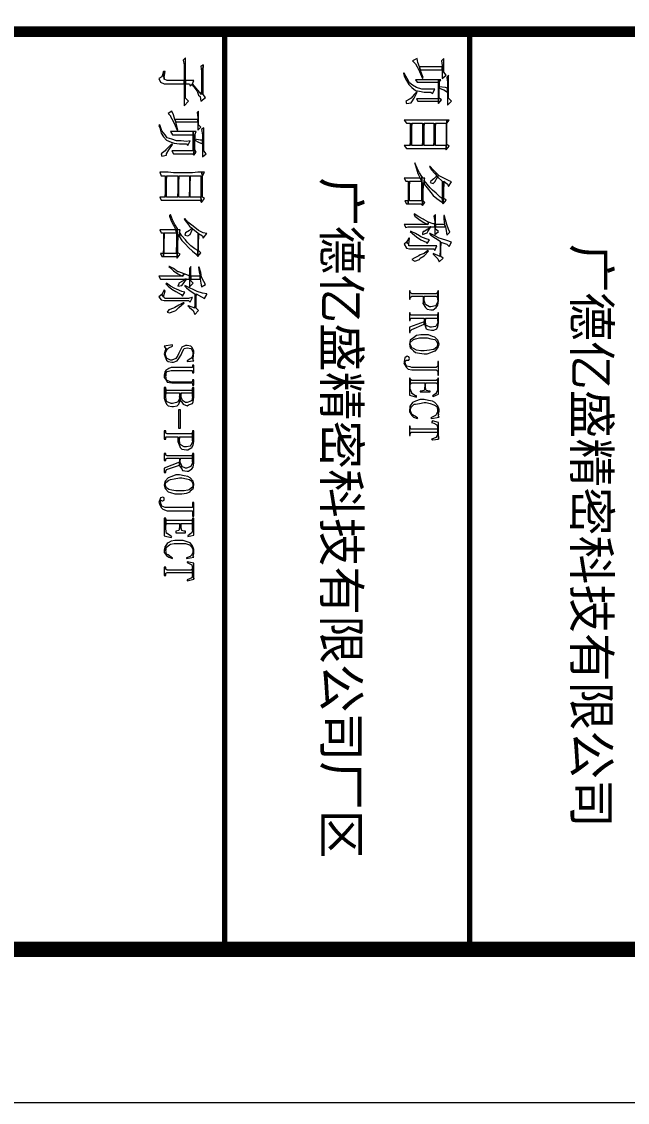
# Model space of a CAD drawing. Header units: millimetres. Extents: x 53009415 to 54059915, y 20499171 to 20796171.
# Drawn here: x 53932282 to 53952066, y 20499171 to 20534499 of the extents above; entities that cross this region are included whole.
import ezdxf
from ezdxf.enums import TextEntityAlignment as Align

# ---------------------------------------------------------------- set-up
doc = ezdxf.new("R2010")
doc.units = ezdxf.units.MM
doc.header["$LTSCALE"] = 1000
doc.layers.add('PUB_TITLE', color=7, linetype='Continuous', lineweight=20)
doc.layers.add('图框', color=144, linetype='Continuous')
doc.styles.add('图框宋体', font='')
doc.styles.get('图框宋体').set_extended_font_data('SimSun')

# ---------------------------------------------------------------- blocks, each defined once
blk = doc.blocks.new('2015AACI_TQ_A2')
at = {"layer": 'PUB_TITLE'}
for points, const_width in [([(-6000, 40000), (-6000, 0)], 70), ([(-6000, 18400), (0, 18400)], 35), ([(-6000, 16800), (0, 16800)], 35)]:
    blk.add_lwpolyline(points, dxfattribs=dict(at, const_width=const_width))
blk.add_lwpolyline([(-6000, 0), (0, 0), (0, 40000), (-6000, 40000)], close=True, dxfattribs=at)
at = {"layer": 'PUB_TITLE', "lineweight": 0}
for points in [[(-5714.4, 18246.1), (-5734.3, 18231.1), (-5823.9, 18231.1), (-5809, 18216.2), (-5779.1, 18221.2), (-5769.2, 18221.2), (-5749.3, 18221.2), (-5694.5, 18221.2)], [(-5545.2, 18280.9), (-5565.1, 18261), (-5714.4, 18261), (-5699.5, 18251), (-5669.6, 18256), (-5629.8, 18256), (-5604.9, 18256), (-5520.4, 18256)], [(-5604.9, 18256), (-5629.8, 18256), (-5634.8, 18241.1), (-5639.8, 18201.3), (-5629.8, 18201.3), (-5619.9, 18231.1)], [(-5420.8, 18266), (-5420.8, 18251), (-5400.9, 18251)], [(-5251.6, 18266), (-5261.6, 18251), (-5400.9, 18251), (-5420.8, 18251), (-5420.8, 18221.2), (-5420.8, 18186.3), (-5420.8, 18151.5), (-5420.8, 18116.7), (-5420.8, 18101.8), (-5420.8, 18061.9), (-5420.8, 18027.1), (-5420.8, 17997.3), (-5420.8, 17972.4), (-5400.9, 17987.3), (-5400.9, 18012.2), (-5256.6, 18012.2), (-5400.9, 18022.1), (-5400.9, 18091.8), (-5256.6, 18091.8), (-5400.9, 18101.8), (-5400.9, 18166.4), (-5256.6, 18166.4), (-5400.9, 18176.4), (-5400.9, 18246.1), (-5256.6, 18246.1), (-5226.8, 18246.1)], [(-5226.8, 18246.1), (-5256.6, 18246.1), (-5256.6, 18176.4), (-5400.9, 18176.4), (-5256.6, 18166.4), (-5256.6, 18101.8), (-5400.9, 18101.8), (-5256.6, 18091.8), (-5256.6, 18022.1), (-5400.9, 18022.1), (-5256.6, 18012.2), (-5256.6, 17972.4), (-5236.7, 17987.3), (-5236.7, 18002.2), (-5236.7, 18042), (-5236.7, 18241.1)], [(-5017.8, 18280.9), (-5027.7, 18261), (-5042.6, 18231.1), (-5057.6, 18201.3), (-5072.5, 18186.3), (-5097.4, 18161.5), (-5117.3, 18141.6), (-5117.3, 18136.6), (-5097.4, 18151.5), (-5072.5, 18171.4), (-5057.6, 18186.3), (-5052.6, 18191.3), (-5047.6, 18191.3), (-5022.7, 18221.2), (-4908.3, 18221.2), (-4873.5, 18226.2), (-5022.7, 18231.1), (-5002.8, 18256), (-4987.9, 18261)], [(-4898.3, 18246.1), (-4908.3, 18231.1), (-5022.7, 18231.1), (-4873.5, 18226.2)], [(-4689.3, 18270.9), (-4709.2, 18261), (-4739.1, 18251), (-4769, 18241.1), (-4798.8, 18236.1), (-4798.8, 18231.1), (-4773.9, 18231.1), (-4739.1, 18236.1), (-4724.2, 18241.1), (-4699.3, 18246.1), (-4669.4, 18251)], [(-4724.2, 18241.1), (-4739.1, 18236.1), (-4739.1, 18176.4), (-4724.2, 18176.4)], [(-4624.6, 18280.9), (-4624.6, 18280.9), (-4634.6, 18251), (-4644.5, 18216.2), (-4649.5, 18201.3), (-4664.5, 18171.4), (-4679.4, 18141.6), (-4679.4, 18136.6), (-4669.4, 18146.5), (-4649.5, 18176.4), (-4629.6, 18206.3), (-4530.1, 18206.3), (-4624.6, 18211.2), (-4609.7, 18251), (-4594.8, 18266)], [(-5749.3, 18221.2), (-5769.2, 18221.2), (-5769.2, 18071.9), (-5749.3, 18076.9)], [(-5624.8, 18171.4), (-5624.8, 18146.5), (-5624.8, 18116.7), (-5624.8, 18086.8), (-5634.8, 18052), (-5649.7, 18027.1), (-5664.7, 18007.2), (-5694.5, 17992.3), (-5729.3, 17972.4), (-5729.3, 17967.4), (-5709.4, 17972.4), (-5679.6, 17987.3), (-5654.7, 18002.2), (-5634.8, 18022.1), (-5614.9, 18047), (-5614.9, 18047), (-5609.9, 18071.9), (-5604.9, 18101.8), (-5604.9, 18146.5), (-5595, 18156.5)], [(-5684.6, 18211.2), (-5684.6, 18196.3), (-5560.2, 18196.3), (-5560.2, 18052), (-5545.2, 18061.9), (-5545.2, 18076.9), (-5545.2, 18111.7), (-5545.2, 18191.3), (-5530.3, 18196.3), (-5669.6, 18201.3)], [(-5684.6, 18196.3), (-5684.6, 18161.5), (-5684.6, 18126.6), (-5684.6, 18111.7), (-5684.6, 18076.9), (-5684.6, 18047), (-5669.6, 18057), (-5669.6, 18196.3), (-5560.2, 18196.3)], [(-5555.2, 18216.2), (-5565.1, 18201.3), (-5629.8, 18201.3), (-5639.8, 18201.3), (-5669.6, 18201.3), (-5530.3, 18196.3)], [(-5052.6, 18191.3), (-5057.6, 18186.3), (-5037.7, 18166.4), (-5022.7, 18146.5), (-5012.8, 18141.6), (-5007.8, 18161.5), (-5017.8, 18171.4)], [(-4873.5, 18226.2), (-4908.3, 18221.2), (-4918.2, 18206.3), (-4943.1, 18181.4), (-4963, 18156.5), (-4977.9, 18141.6), (-5002.8, 18121.7), (-5027.7, 18101.8), (-5002.8, 18101.8), (-4977.9, 18121.7), (-4948.1, 18146.5), (-4928.2, 18161.5), (-4908.3, 18186.3), (-4888.4, 18216.2)], [(-4694.3, 18196.3), (-4709.2, 18176.4), (-4724.2, 18176.4), (-4739.1, 18176.4), (-4803.8, 18176.4), (-4793.8, 18166.4), (-4759, 18171.4), (-4744.1, 18171.4), (-4724.2, 18171.4), (-4674.4, 18171.4)], [(-4724.2, 18171.4), (-4744.1, 18171.4), (-4744.1, 18161.5), (-4754, 18131.6), (-4739.1, 18126.6), (-4739.1, 18096.8), (-4739.1, 18057), (-4739.1, 18022.1), (-4739.1, 17992.3), (-4739.1, 17972.4), (-4719.2, 17982.3), (-4724.2, 17997.3), (-4724.2, 18022.1), (-4724.2, 18052), (-4724.2, 18091.8), (-4724.2, 18141.6), (-4724.2, 18146.5)], [(-4520.1, 18226.2), (-4530.1, 18211.2), (-4624.6, 18211.2), (-4530.1, 18206.3), (-4550, 18161.5), (-4545, 18161.5), (-4535.1, 18171.4), (-4515.2, 18191.3), (-4495.3, 18201.3)], [(-4599.8, 18186.3), (-4599.8, 18186.3), (-4599.8, 18166.4), (-4599.8, 18141.6), (-4599.8, 18106.7), (-4599.8, 18061.9), (-4599.8, 18012.2), (-4599.8, 18002.2), (-4609.7, 18002.2), (-4624.6, 17987.3), (-4609.7, 17972.4), (-4584.8, 17987.3), (-4579.9, 18007.2), (-4579.9, 18166.4), (-4569.9, 18171.4)], [(-4241.5, 18196.3), (-4306.2, 18196.3), (-4306.2, 18191.3), (-4301.2, 18191.3), (-4246.5, 18191.3), (-4236.5, 18191.3), (-4211.6, 18181.4), (-4206.6, 18176.4), (-4201.7, 18146.5), (-4201.7, 18136.6), (-4216.6, 18111.7), (-4216.6, 18111.7), (-4241.5, 18101.8), (-4271.3, 18101.8), (-4221.6, 18096.8), (-4196.7, 18111.7), (-4186.7, 18121.7), (-4181.8, 18146.5), (-4181.8, 18161.5), (-4196.7, 18181.4), (-4211.6, 18191.3)], [(-4301.2, 18191.3), (-4291.2, 18186.3), (-4286.3, 18181.4), (-4286.3, 18022.1), (-4291.2, 18017.2), (-4296.2, 18012.2), (-4306.2, 18012.2), (-4306.2, 18007.2), (-4251.4, 18007.2), (-4251.4, 18012.2), (-4261.4, 18012.2), (-4266.4, 18017.2), (-4271.3, 18022.1), (-4271.3, 18096.8), (-4236.5, 18096.8), (-4221.6, 18096.8), (-4271.3, 18101.8), (-4271.3, 18181.4), (-4266.4, 18186.3), (-4261.4, 18191.3), (-4246.5, 18191.3)], [(-4097.2, 18196.3), (-4161.9, 18196.3), (-4161.9, 18191.3), (-4151.9, 18191.3), (-4107.1, 18191.3), (-4097.2, 18191.3), (-4077.3, 18181.4), (-4072.3, 18176.4), (-4067.3, 18151.5), (-4067.3, 18141.6), (-4077.3, 18121.7), (-4077.3, 18116.7), (-4102.1, 18111.7), (-4127, 18111.7), (-4082.2, 18106.7), (-4057.4, 18116.7), (-4052.4, 18126.6), (-4047.4, 18151.5), (-4047.4, 18166.4), (-4057.4, 18186.3), (-4072.3, 18191.3)], [(-4151.9, 18191.3), (-4146.9, 18186.3), (-4146.9, 18181.4), (-4146.9, 18022.1), (-4146.9, 18017.2), (-4151.9, 18012.2), (-4161.9, 18012.2), (-4161.9, 18007.2), (-4112.1, 18007.2), (-4112.1, 18012.2), (-4117.1, 18012.2), (-4127, 18017.2), (-4127, 18022.1), (-4127, 18101.8), (-4102.1, 18101.8), (-4087.2, 18101.8), (-4082.2, 18106.7), (-4127, 18111.7), (-4127, 18181.4), (-4127, 18186.3), (-4117.1, 18191.3), (-4107.1, 18191.3)], [(-3957.8, 18201.3), (-3957.8, 18201.3), (-3982.7, 18191.3), (-4002.6, 18171.4), (-4007.6, 18156.5), (-4017.6, 18131.6), (-4017.6, 18101.8), (-4017.6, 18081.8), (-4012.6, 18052), (-3997.6, 18032.1), (-3982.7, 18012.2), (-3957.8, 18007.2), (-3957.8, 18007.2), (-3957.8, 18012.2), (-3967.8, 18012.2), (-3987.7, 18032.1), (-3992.7, 18047), (-3997.6, 18071.9), (-3997.6, 18101.8), (-3997.6, 18121.7), (-3992.7, 18146.5), (-3987.7, 18171.4), (-3977.7, 18181.4), (-3957.8, 18191.3), (-3933, 18191.3)], [(-3933, 18191.3), (-3957.8, 18191.3), (-3937.9, 18186.3), (-3923, 18166.4), (-3923, 18161.5), (-3918, 18136.6), (-3913.1, 18101.8), (-3913.1, 18081.8), (-3918, 18052), (-3928, 18032.1), (-3933, 18022.1), (-3957.8, 18012.2), (-3957.8, 18007.2), (-3933, 18012.2), (-3913.1, 18032.1), (-3903.1, 18047), (-3898.1, 18071.9), (-3893.1, 18101.8), (-3893.1, 18121.7), (-3903.1, 18146.5), (-3913.1, 18171.4), (-3913.1, 18176.4)], [(-3753.8, 18196.3), (-3843.4, 18196.3), (-3843.4, 18191.3), (-3813.5, 18191.3), (-3808.6, 18186.3), (-3803.6, 18181.4), (-3803.6, 18022.1), (-3808.6, 18012.2), (-3813.5, 17987.3), (-3838.4, 17977.3), (-3828.5, 17972.4), (-3803.6, 17987.3), (-3793.6, 17997.3), (-3788.7, 18022.1), (-3788.7, 18181.4), (-3783.7, 18186.3), (-3778.7, 18191.3), (-3753.8, 18191.3)], [(-3629.4, 18196.3), (-3733.9, 18196.3), (-3733.9, 18191.3), (-3728.9, 18191.3), (-3659.3, 18191.3), (-3639.4, 18181.4), (-3634.4, 18181.4), (-3619.5, 18156.5), (-3614.5, 18161.5)], [(-3728.9, 18191.3), (-3724, 18186.3), (-3719, 18181.4), (-3719, 18022.1), (-3724, 18017.2), (-3728.9, 18012.2), (-3694.1, 18012.2), (-3699.1, 18017.2), (-3704.1, 18022.1), (-3704.1, 18106.7), (-3669.2, 18106.7), (-3704.1, 18111.7), (-3704.1, 18181.4), (-3699.1, 18186.3), (-3694.1, 18191.3), (-3659.3, 18191.3)], [(-3519.9, 18201.3), (-3529.9, 18201.3), (-3554.8, 18191.3), (-3574.7, 18171.4), (-3584.6, 18156.5), (-3589.6, 18131.6), (-3594.6, 18101.8), (-3594.6, 18076.9), (-3584.6, 18047), (-3574.7, 18027.1), (-3574.7, 18027.1), (-3554.8, 18012.2), (-3524.9, 18012.2), (-3544.8, 18017.2), (-3564.7, 18037.1), (-3564.7, 18047), (-3569.7, 18071.9), (-3574.7, 18101.8), (-3574.7, 18116.7), (-3569.7, 18141.6), (-3559.7, 18166.4), (-3549.8, 18186.3), (-3524.9, 18191.3), (-3495.1, 18196.3), (-3505, 18196.3)], [(-3480.1, 18201.3), (-3485.1, 18196.3), (-3495.1, 18196.3), (-3524.9, 18191.3), (-3519.9, 18191.3), (-3495.1, 18181.4), (-3490.1, 18176.4), (-3475.2, 18146.5), (-3470.2, 18151.5)], [(-3335.8, 18196.3), (-3445.3, 18196.3), (-3455.2, 18156.5), (-3445.3, 18151.5), (-3440.3, 18166.4), (-3430.4, 18186.3), (-3410.5, 18191.3)], [(-3410.5, 18191.3), (-3400.5, 18191.3), (-3400.5, 18181.4), (-3400.5, 18022.1), (-3400.5, 18017.2), (-3410.5, 18012.2), (-3420.4, 18012.2), (-3420.4, 18007.2), (-3360.7, 18007.2), (-3360.7, 18012.2), (-3370.7, 18012.2), (-3380.6, 18017.2), (-3380.6, 18022.1), (-3380.6, 18176.4), (-3380.6, 18191.3), (-3370.7, 18191.3)], [(-3335.8, 18196.3), (-3410.5, 18191.3), (-3370.7, 18191.3), (-3345.8, 18181.4), (-3345.8, 18181.4), (-3335.8, 18151.5), (-3330.8, 18156.5)], [(-5699.5, 18096.8), (-5749.3, 18076.9), (-5769.2, 18071.9), (-5799, 18061.9), (-5823.9, 18057), (-5809, 18027.1), (-5789.1, 18047), (-5789.1, 18047), (-5769.2, 18057), (-5739.3, 18071.9), (-5694.5, 18091.8)], [(-5042.6, 18106.7), (-5042.6, 18096.8), (-5052.6, 18086.8), (-4893.4, 18086.8), (-4893.4, 18007.2), (-5022.7, 18007.2), (-4873.5, 17997.3), (-4873.5, 18032.1), (-4873.5, 18081.8), (-4863.5, 18091.8), (-5012.8, 18096.8), (-5002.8, 18101.8), (-5027.7, 18101.8)], [(-4883.4, 18106.7), (-4893.4, 18096.8), (-5012.8, 18096.8), (-4863.5, 18091.8)], [(-4754, 18131.6), (-4769, 18101.8), (-4773.9, 18096.8), (-4788.9, 18066.9), (-4808.8, 18037.1), (-4803.8, 18037.1), (-4793.8, 18042), (-4773.9, 18066.9), (-4754, 18096.8), (-4739.1, 18126.6)], [(-4724.2, 18146.5), (-4724.2, 18141.6), (-4709.2, 18126.6), (-4694.3, 18101.8), (-4694.3, 18096.8), (-4679.4, 18091.8), (-4674.4, 18091.8), (-4684.4, 18121.7), (-4694.3, 18126.6)], [(-4639.6, 18136.6), (-4644.5, 18116.7), (-4659.5, 18081.8), (-4664.5, 18071.9), (-4679.4, 18047), (-4694.3, 18017.2), (-4694.3, 18012.2), (-4679.4, 18027.1), (-4659.5, 18052), (-4639.6, 18081.8), (-4624.6, 18116.7), (-4614.7, 18121.7)], [(-4564.9, 18131.6), (-4569.9, 18126.6), (-4550, 18101.8), (-4540, 18076.9), (-4535.1, 18066.9), (-4520.1, 18037.1), (-4510.2, 18022.1), (-4500.2, 18042), (-4510.2, 18071.9), (-4520.1, 18076.9), (-4535.1, 18101.8)], [(-4087.2, 18101.8), (-4102.1, 18101.8), (-4067.3, 18007.2), (-4032.5, 18007.2), (-4032.5, 18012.2), (-4042.4, 18012.2), (-4047.4, 18017.2), (-4052.4, 18022.1)], [(-3644.3, 18141.6), (-3649.3, 18141.6), (-3649.3, 18136.6), (-3654.3, 18116.7), (-3669.2, 18111.7), (-3704.1, 18111.7), (-3669.2, 18106.7), (-3654.3, 18101.8), (-3649.3, 18081.8), (-3649.3, 18076.9), (-3644.3, 18076.9)], [(-5604.9, 18057), (-5604.9, 18052), (-5590, 18037.1), (-5565.1, 18017.2), (-5560.2, 18012.2), (-5545.2, 17982.3), (-5530.3, 17987.3), (-5530.3, 17987.3), (-5535.3, 18017.2), (-5540.3, 18022.1), (-5565.1, 18037.1)], [(-5052.6, 18086.8), (-5077.5, 18071.9), (-5107.3, 18057), (-5142.2, 18042), (-5142.2, 18042), (-5137.2, 18042), (-5102.4, 18052), (-5072.5, 18061.9), (-5042.6, 18076.9), (-5022.7, 18086.8), (-4893.4, 18086.8)], [(-5022.7, 18086.8), (-5042.6, 18076.9), (-5042.6, 18037.1), (-5042.6, 18017.2), (-5042.6, 17972.4), (-5022.7, 17982.3), (-5022.7, 17997.3), (-4893.4, 17997.3), (-4873.5, 17997.3), (-5022.7, 18007.2)], [(-3619.5, 18052), (-3619.5, 18047), (-3634.4, 18022.1), (-3639.4, 18022.1), (-3664.2, 18012.2), (-3694.1, 18012.2), (-3728.9, 18012.2), (-3733.9, 18012.2), (-3733.9, 18007.2), (-3624.4, 18007.2), (-3609.5, 18052)], [(-3475.2, 18061.9), (-3480.1, 18052), (-3495.1, 18027.1), (-3500, 18022.1), (-3524.9, 18012.2), (-3554.8, 18012.2), (-3524.9, 18007.2), (-3515, 18007.2), (-3490.1, 18022.1), (-3480.1, 18032.1), (-3470.2, 18057)], [(-4873.5, 17997.3), (-4893.4, 17997.3), (-4893.4, 17977.3), (-4873.5, 17987.3)], [(-4649.5, 18007.2), (-4649.5, 18002.2), (-4624.6, 17987.3), (-4609.7, 18002.2)], [(-3863.3, 18007.2), (-3873.2, 18002.2), (-3878.2, 17992.3), (-3868.3, 17977.3), (-3843.4, 17972.4), (-3828.5, 17972.4), (-3838.4, 17977.3), (-3848.4, 17982.3), (-3853.3, 17987.3), (-3853.3, 17987.3), (-3853.3, 17992.3), (-3853.3, 18002.2)], [(-5201.9, 16678.6), (-5221.8, 16663.6), (-5371.1, 16663.6), (-5361.1, 16648.7), (-5326.3, 16653.7), (-5291.4, 16653.7), (-5266.6, 16653.7), (-5182, 16653.7)], [(-4679.4, 16683.6), (-4684.4, 16658.7), (-4699.3, 16628.8), (-4719.2, 16603.9), (-4734.1, 16584), (-4754, 16559.1), (-4778.9, 16539.2), (-4773.9, 16534.3), (-4754, 16549.2), (-4729.1, 16569.1), (-4714.2, 16584), (-4709.2, 16589), (-4709.2, 16594), (-4684.4, 16623.8), (-4569.9, 16623.8), (-4530.1, 16623.8), (-4679.4, 16628.8), (-4664.5, 16653.7), (-4649.5, 16658.7)], [(-4281.3, 16683.6), (-4286.3, 16683.6), (-4291.2, 16653.7), (-4301.2, 16618.9), (-4311.1, 16599), (-4326.1, 16569.1), (-4341, 16539.2), (-4336, 16539.2), (-4326.1, 16549.2), (-4306.2, 16574.1), (-4286.3, 16603.9), (-4191.7, 16603.9), (-4286.3, 16613.9), (-4266.4, 16648.7), (-4256.4, 16668.6)], [(-5570.1, 16673.6), (-5590, 16658.7), (-5784.1, 16658.7), (-5590, 16648.7), (-5659.7, 16589), (-5654.7, 16584), (-5639.8, 16599), (-5609.9, 16618.9), (-5585, 16628.8), (-5575.1, 16638.8), (-5545.2, 16643.7)], [(-5784.1, 16658.7), (-5774.1, 16643.7), (-5739.3, 16648.7), (-5590, 16648.7)], [(-5376, 16643.7), (-5391, 16628.8), (-5480.5, 16628.8), (-5470.6, 16618.9), (-5435.8, 16623.8), (-5425.8, 16623.8), (-5410.9, 16623.8), (-5356.1, 16623.8)], [(-5410.9, 16623.8), (-5425.8, 16623.8), (-5425.8, 16474.6), (-5410.9, 16479.5)], [(-5346.2, 16613.9), (-5346.2, 16594), (-5221.8, 16594), (-5221.8, 16454.6), (-5201.9, 16464.6), (-5201.9, 16474.6), (-5201.9, 16509.4), (-5201.9, 16589), (-5191.9, 16599), (-5326.3, 16603.9)], [(-5211.8, 16613.9), (-5226.8, 16603.9), (-5291.4, 16603.9), (-5296.4, 16603.9), (-5326.3, 16603.9), (-5191.9, 16599)], [(-5266.6, 16653.7), (-5291.4, 16653.7), (-5291.4, 16638.8), (-5296.4, 16603.9), (-5291.4, 16603.9), (-5276.5, 16628.8)], [(-5082.4, 16668.6), (-5082.4, 16648.7), (-5057.6, 16653.7)], [(-4908.3, 16668.6), (-4918.2, 16653.7), (-5057.6, 16653.7), (-5082.4, 16648.7), (-5082.4, 16623.8), (-5077.5, 16589), (-5077.5, 16554.2), (-5077.5, 16514.4), (-5077.5, 16504.4), (-5077.5, 16464.6), (-5082.4, 16429.8), (-5082.4, 16399.9), (-5082.4, 16375), (-5057.6, 16385), (-5057.6, 16409.9), (-4918.2, 16409.9), (-5057.6, 16419.8), (-5057.6, 16494.5), (-4918.2, 16494.5), (-5057.6, 16499.4), (-5057.6, 16569.1), (-4918.2, 16569.1), (-5057.6, 16574.1), (-5057.6, 16643.7), (-4918.2, 16643.7), (-4883.4, 16648.7)], [(-4883.4, 16648.7), (-4918.2, 16643.7), (-4918.2, 16574.1), (-5057.6, 16574.1), (-4918.2, 16569.1), (-4918.2, 16499.4), (-5057.6, 16499.4), (-4918.2, 16494.5), (-4918.2, 16419.8), (-5057.6, 16419.8), (-4918.2, 16409.9), (-4918.2, 16375), (-4898.3, 16385), (-4898.3, 16404.9), (-4898.3, 16439.7), (-4898.3, 16638.8)], [(-4530.1, 16623.8), (-4569.9, 16623.8), (-4579.9, 16603.9), (-4599.8, 16579.1), (-4624.6, 16554.2), (-4639.6, 16544.2), (-4664.5, 16519.3), (-4689.3, 16504.4), (-4659.5, 16504.4), (-4634.6, 16519.3), (-4609.7, 16544.2), (-4589.8, 16564.1), (-4564.9, 16589), (-4545, 16613.9)], [(-4555, 16643.7), (-4569.9, 16628.8), (-4679.4, 16628.8), (-4530.1, 16623.8)], [(-4346, 16673.6), (-4365.9, 16663.6), (-4395.7, 16648.7), (-4425.6, 16643.7), (-4460.4, 16633.8), (-4460.4, 16628.8), (-4430.6, 16633.8), (-4400.7, 16638.8), (-4380.8, 16638.8), (-4355.9, 16643.7), (-4331.1, 16648.7)], [(-4380.8, 16638.8), (-4400.7, 16638.8), (-4400.7, 16579.1), (-4380.8, 16579.1)], [(-4176.8, 16628.8), (-4191.7, 16613.9), (-4286.3, 16613.9), (-4191.7, 16603.9), (-4206.6, 16564.1), (-4206.6, 16559.1), (-4196.7, 16569.1), (-4176.8, 16594), (-4151.9, 16603.9)], [(-5545.2, 16564.1), (-5565.1, 16544.2), (-5659.7, 16544.2), (-5679.6, 16544.2), (-5828.9, 16544.2), (-5813.9, 16529.3), (-5784.1, 16534.3), (-5679.6, 16534.3), (-5659.7, 16534.3), (-5515.4, 16534.3)], [(-5659.7, 16534.3), (-5679.6, 16534.3), (-5679.6, 16424.8), (-5689.5, 16404.9), (-5739.3, 16399.9), (-5704.5, 16390), (-5694.5, 16370.1), (-5669.6, 16380), (-5659.7, 16404.9)], [(-5679.6, 16599), (-5679.6, 16574.1), (-5679.6, 16544.2), (-5659.7, 16544.2), (-5659.7, 16569.1), (-5644.8, 16574.1), (-5654.7, 16584), (-5659.7, 16589)], [(-5286.5, 16574.1), (-5281.5, 16549.2), (-5286.5, 16514.4), (-5286.5, 16484.5), (-5296.4, 16454.6), (-5306.4, 16424.8), (-5326.3, 16409.9), (-5351.2, 16390), (-5391, 16375), (-5386, 16370.1), (-5371.1, 16375), (-5336.2, 16385), (-5311.4, 16399.9), (-5291.4, 16419.8), (-5276.5, 16449.7), (-5276.5, 16449.7), (-5271.5, 16469.6), (-5266.6, 16504.4), (-5266.6, 16549.2), (-5256.6, 16559.1)], [(-5346.2, 16594), (-5346.2, 16564.1), (-5346.2, 16529.3), (-5346.2, 16509.4), (-5346.2, 16479.5), (-5346.2, 16444.7), (-5326.3, 16459.6), (-5326.3, 16594), (-5221.8, 16594)], [(-4709.2, 16589), (-4714.2, 16584), (-4699.3, 16569.1), (-4684.4, 16544.2), (-4669.4, 16539.2), (-4664.5, 16559.1), (-4674.4, 16574.1)], [(-4355.9, 16594), (-4370.9, 16579.1), (-4380.8, 16579.1), (-4400.7, 16579.1), (-4465.4, 16579.1), (-4450.5, 16569.1), (-4420.6, 16569.1), (-4400.7, 16569.1), (-4380.8, 16569.1), (-4331.1, 16569.1)], [(-4415.6, 16534.3), (-4430.6, 16499.4), (-4430.6, 16494.5), (-4450.5, 16464.6), (-4465.4, 16439.7), (-4465.4, 16434.7), (-4455.5, 16444.7), (-4435.5, 16464.6), (-4415.6, 16494.5), (-4400.7, 16524.3)], [(-4380.8, 16569.1), (-4400.7, 16569.1), (-4405.7, 16564.1), (-4415.6, 16534.3), (-4400.7, 16524.3), (-4400.7, 16494.5), (-4400.7, 16454.6), (-4400.7, 16419.8), (-4400.7, 16394.9), (-4400.7, 16370.1), (-4380.8, 16380), (-4380.8, 16394.9), (-4380.8, 16419.8), (-4380.8, 16454.6), (-4380.8, 16494.5), (-4380.8, 16539.2), (-4380.8, 16549.2)], [(-4380.8, 16549.2), (-4380.8, 16539.2), (-4370.9, 16529.3), (-4355.9, 16499.4), (-4351, 16499.4), (-4336, 16494.5), (-4336, 16494.5), (-4341, 16519.3), (-4351, 16529.3)], [(-4296.2, 16539.2), (-4301.2, 16519.3), (-4316.1, 16484.5), (-4321.1, 16474.6), (-4336, 16444.7), (-4355.9, 16419.8), (-4351, 16414.8), (-4336, 16429.8), (-4316.1, 16454.6), (-4301.2, 16479.5), (-4281.3, 16514.4), (-4271.3, 16524.3)], [(-4261.4, 16589), (-4261.4, 16584), (-4256.4, 16564.1), (-4256.4, 16539.2), (-4256.4, 16504.4), (-4256.4, 16464.6), (-4256.4, 16409.9), (-4261.4, 16404.9), (-4266.4, 16399.9), (-4281.3, 16390), (-4266.4, 16370.1), (-4246.5, 16385), (-4241.5, 16404.9), (-4241.5, 16564.1), (-4231.5, 16574.1)], [(-4226.6, 16534.3), (-4226.6, 16529.3), (-4211.6, 16499.4), (-4196.7, 16474.6), (-4191.7, 16464.6), (-4181.8, 16434.7), (-4166.8, 16424.8), (-4161.9, 16439.7), (-4171.8, 16469.6), (-4176.8, 16479.5), (-4196.7, 16499.4)], [(-3898.1, 16599), (-3913.1, 16599), (-3937.9, 16584), (-3942.9, 16579.1), (-3947.9, 16554.2), (-3947.9, 16544.2), (-3937.9, 16519.3), (-3928, 16514.4), (-3898.1, 16499.4), (-3883.2, 16494.5), (-3863.3, 16479.5), (-3853.3, 16454.6), (-3853.3, 16444.7), (-3863.3, 16424.8), (-3868.3, 16419.8), (-3893.1, 16409.9), (-3913.1, 16409.9), (-3893.1, 16404.9), (-3873.2, 16409.9), (-3853.3, 16419.8), (-3843.4, 16429.8), (-3838.4, 16454.6), (-3838.4, 16464.6), (-3848.4, 16489.5), (-3863.3, 16499.4), (-3888.2, 16514.4), (-3908.1, 16524.3), (-3928, 16534.3), (-3933, 16554.2), (-3928, 16579.1), (-3923, 16584), (-3898.1, 16594), (-3873.2, 16594)], [(-3873.2, 16594), (-3898.1, 16594), (-3893.1, 16594), (-3868.3, 16584), (-3858.3, 16594)], [(-3848.4, 16599), (-3853.3, 16594), (-3858.3, 16594), (-3868.3, 16584), (-3863.3, 16579.1), (-3848.4, 16554.2), (-3843.4, 16554.2)], [(-3768.7, 16599), (-3818.5, 16599), (-3818.5, 16589), (-3813.5, 16589), (-3803.6, 16589), (-3803.6, 16584), (-3803.6, 16449.7), (-3798.6, 16434.7), (-3783.7, 16414.8), (-3778.7, 16409.9), (-3748.8, 16414.8), (-3773.7, 16419.8), (-3778.7, 16424.8), (-3783.7, 16449.7), (-3783.7, 16584), (-3778.7, 16589), (-3773.7, 16589), (-3768.7, 16589)], [(-3689.1, 16599), (-3724, 16599), (-3724, 16589), (-3719, 16589), (-3714, 16589), (-3709, 16584), (-3709, 16454.6), (-3709, 16449.7), (-3719, 16424.8), (-3724, 16419.8), (-3748.8, 16414.8), (-3778.7, 16409.9), (-3753.8, 16404.9), (-3738.9, 16404.9), (-3719, 16419.8), (-3709, 16424.8), (-3704.1, 16454.6), (-3704.1, 16584), (-3699.1, 16589), (-3694.1, 16589), (-3689.1, 16589)], [(-3609.5, 16599), (-3674.2, 16599), (-3674.2, 16589), (-3669.2, 16589), (-3614.5, 16589), (-3614.5, 16589), (-3589.6, 16584), (-3584.6, 16579.1), (-3574.7, 16554.2), (-3574.7, 16544.2), (-3589.6, 16524.3), (-3609.5, 16514.4), (-3639.4, 16514.4), (-3589.6, 16509.4), (-3584.6, 16514.4), (-3564.7, 16529.3), (-3554.8, 16554.2), (-3559.7, 16564.1), (-3569.7, 16589), (-3579.7, 16594)], [(-3669.2, 16589), (-3659.3, 16589), (-3654.3, 16584), (-3654.3, 16424.8), (-3659.3, 16414.8), (-3664.2, 16414.8), (-3629.4, 16414.8), (-3634.4, 16414.8), (-3639.4, 16424.8), (-3639.4, 16504.4), (-3614.5, 16504.4), (-3589.6, 16509.4), (-3639.4, 16514.4), (-3639.4, 16584), (-3634.4, 16589), (-3629.4, 16589), (-3614.5, 16589)], [(-3320.9, 16599), (-3390.6, 16599), (-3390.6, 16589), (-3380.6, 16589), (-3325.9, 16589), (-3315.9, 16589), (-3296, 16579.1), (-3291, 16574.1), (-3286.1, 16549.2), (-3286.1, 16534.3), (-3296, 16514.4), (-3301, 16509.4), (-3325.9, 16504.4), (-3350.7, 16504.4), (-3306, 16499.4), (-3281.1, 16509.4), (-3271.1, 16519.3), (-3266.2, 16549.2), (-3266.2, 16559.1), (-3281.1, 16584), (-3296, 16594)], [(-3380.6, 16589), (-3375.6, 16589), (-3370.7, 16584), (-3370.7, 16424.8), (-3375.6, 16414.8), (-3380.6, 16414.8), (-3390.6, 16414.8), (-3390.6, 16404.9), (-3335.8, 16404.9), (-3335.8, 16414.8), (-3340.8, 16414.8), (-3350.7, 16414.8), (-3350.7, 16424.8), (-3350.7, 16494.5), (-3320.9, 16494.5), (-3306, 16499.4), (-3350.7, 16504.4), (-3350.7, 16584), (-3350.7, 16589), (-3340.8, 16589), (-3325.9, 16589)], [(-3181.6, 16599), (-3241.3, 16599), (-3241.3, 16589), (-3236.3, 16589), (-3186.5, 16589), (-3181.6, 16589), (-3156.7, 16579.1), (-3156.7, 16579.1), (-3146.7, 16549.2), (-3146.7, 16544.2), (-3156.7, 16519.3), (-3161.7, 16519.3), (-3186.5, 16509.4), (-3211.4, 16509.4), (-3161.7, 16504.4), (-3141.8, 16519.3), (-3131.8, 16524.3), (-3126.8, 16554.2), (-3126.8, 16564.1), (-3141.8, 16584), (-3151.7, 16594)], [(-3236.3, 16589), (-3231.3, 16589), (-3226.3, 16584), (-3226.3, 16424.8), (-3231.3, 16414.8), (-3236.3, 16414.8), (-3241.3, 16414.8), (-3241.3, 16404.9), (-3196.5, 16404.9), (-3196.5, 16414.8), (-3201.5, 16414.8), (-3206.4, 16414.8), (-3211.4, 16424.8), (-3211.4, 16504.4), (-3186.5, 16504.4), (-3166.6, 16504.4), (-3161.7, 16504.4), (-3211.4, 16509.4), (-3211.4, 16584), (-3206.4, 16589), (-3201.5, 16589), (-3186.5, 16589)], [(-3037.3, 16599), (-3042.2, 16599), (-3062.1, 16594), (-3082, 16574.1), (-3092, 16559.1), (-3097, 16534.3), (-3101.9, 16504.4), (-3101.9, 16479.5), (-3092, 16454.6), (-3082, 16429.8), (-3062.1, 16409.9), (-3037.3, 16404.9), (-3037.3, 16404.9), (-3037.3, 16409.9), (-3052.2, 16414.8), (-3067.1, 16434.7), (-3072.1, 16444.7), (-3077.1, 16469.6), (-3082, 16504.4), (-3082, 16519.3), (-3077.1, 16549.2), (-3072.1, 16569.1), (-3062.1, 16584), (-3037.3, 16594), (-3012.4, 16594)], [(-3012.4, 16594), (-3037.3, 16594), (-3022.3, 16589), (-3007.4, 16569.1), (-3002.4, 16559.1), (-2997.4, 16534.3), (-2997.4, 16504.4), (-2997.4, 16479.5), (-3002.4, 16454.6), (-3007.4, 16434.7), (-3017.3, 16419.8), (-3037.3, 16409.9), (-3037.3, 16404.9), (-3012.4, 16409.9), (-2992.5, 16429.8), (-2987.5, 16444.7), (-2977.5, 16474.6), (-2977.5, 16504.4), (-2977.5, 16519.3), (-2982.5, 16549.2), (-2992.5, 16574.1), (-2997.4, 16574.1)], [(-2833.2, 16599), (-2922.8, 16599), (-2922.8, 16589), (-2897.9, 16589), (-2888, 16589), (-2888, 16584), (-2888, 16424.8), (-2888, 16409.9), (-2897.9, 16390), (-2922.8, 16380), (-2907.9, 16375), (-2888, 16385), (-2878, 16394.9), (-2868.1, 16424.8), (-2868.1, 16584), (-2868.1, 16589), (-2858.1, 16589), (-2833.2, 16589)], [(-2708.8, 16599), (-2818.3, 16599), (-2818.3, 16589), (-2813.3, 16589), (-2743.7, 16589), (-2723.8, 16584), (-2718.8, 16579.1), (-2703.8, 16559.1), (-2698.9, 16559.1)], [(-2813.3, 16589), (-2803.4, 16589), (-2803.4, 16584), (-2803.4, 16424.8), (-2803.4, 16414.8), (-2813.3, 16414.8), (-2773.5, 16414.8), (-2783.5, 16414.8), (-2783.5, 16424.8), (-2783.5, 16504.4), (-2753.6, 16504.4), (-2783.5, 16514.4), (-2783.5, 16584), (-2783.5, 16589), (-2773.5, 16589), (-2743.7, 16589)], [(-2723.8, 16544.2), (-2733.7, 16544.2), (-2733.7, 16534.3), (-2738.7, 16519.3), (-2753.6, 16514.4), (-2783.5, 16514.4), (-2753.6, 16504.4), (-2738.7, 16499.4), (-2733.7, 16479.5), (-2733.7, 16479.5), (-2723.8, 16479.5)], [(-2604.3, 16599), (-2614.3, 16599), (-2639.2, 16589), (-2659.1, 16574.1), (-2664, 16554.2), (-2674, 16529.3), (-2674, 16499.4), (-2674, 16474.6), (-2669, 16449.7), (-2659.1, 16429.8), (-2654.1, 16424.8), (-2634.2, 16409.9), (-2609.3, 16414.8), (-2629.2, 16419.8), (-2644.1, 16439.7), (-2649.1, 16444.7), (-2654.1, 16469.6), (-2654.1, 16504.4), (-2654.1, 16514.4), (-2654.1, 16544.2), (-2644.1, 16569.1), (-2629.2, 16584), (-2609.3, 16594), (-2574.5, 16594), (-2589.4, 16599)], [(-2564.5, 16599), (-2569.5, 16594), (-2574.5, 16594), (-2609.3, 16594), (-2599.4, 16594), (-2579.4, 16584), (-2569.5, 16574.1), (-2559.5, 16549.2), (-2554.6, 16549.2)], [(-2420.2, 16599), (-2524.7, 16599), (-2534.7, 16554.2), (-2529.7, 16554.2), (-2524.7, 16564.1), (-2514.8, 16584), (-2489.9, 16589)], [(-2489.9, 16589), (-2484.9, 16589), (-2479.9, 16579.1), (-2479.9, 16424.8), (-2484.9, 16414.8), (-2489.9, 16414.8), (-2499.8, 16414.8), (-2499.8, 16404.9), (-2445.1, 16404.9), (-2445.1, 16414.8), (-2455, 16414.8), (-2460, 16414.8), (-2465, 16424.8), (-2465, 16579.1), (-2465, 16589), (-2450.1, 16589)], [(-2420.2, 16599), (-2489.9, 16589), (-2450.1, 16589), (-2430.2, 16584), (-2430.2, 16584), (-2415.2, 16554.2), (-2410.3, 16554.2)], [(-5356.1, 16494.5), (-5410.9, 16479.5), (-5425.8, 16474.6), (-5455.7, 16464.6), (-5480.5, 16454.6), (-5465.6, 16429.8), (-5450.7, 16444.7), (-5445.7, 16444.7), (-5430.8, 16454.6), (-5400.9, 16469.6), (-5356.1, 16489.5)], [(-4714.2, 16489.5), (-4739.1, 16474.6), (-4769, 16459.6), (-4803.8, 16444.7), (-4798.8, 16439.7), (-4793.8, 16439.7), (-4764, 16449.7), (-4734.1, 16464.6), (-4704.3, 16479.5), (-4684.4, 16484.5), (-4550, 16484.5)], [(-4704.3, 16509.4), (-4704.3, 16494.5), (-4714.2, 16489.5), (-4550, 16484.5), (-4550, 16404.9), (-4684.4, 16404.9), (-4530.1, 16399.9), (-4530.1, 16429.8), (-4530.1, 16484.5), (-4520.1, 16489.5), (-4674.4, 16494.5), (-4659.5, 16504.4), (-4689.3, 16504.4)], [(-4684.4, 16484.5), (-4704.3, 16479.5), (-4704.3, 16434.7), (-4704.3, 16414.8), (-4704.3, 16375), (-4684.4, 16385), (-4684.4, 16399.9), (-4550, 16399.9), (-4530.1, 16399.9), (-4684.4, 16404.9)], [(-4545, 16509.4), (-4555, 16494.5), (-4674.4, 16494.5), (-4520.1, 16489.5)], [(-3589.6, 16509.4), (-3614.5, 16504.4), (-3599.6, 16504.4), (-3579.7, 16494.5), (-3574.7, 16484.5), (-3569.7, 16459.6), (-3569.7, 16449.7), (-3579.7, 16424.8), (-3584.6, 16419.8), (-3609.5, 16414.8), (-3629.4, 16414.8), (-3664.2, 16414.8), (-3674.2, 16414.8), (-3674.2, 16404.9), (-3604.5, 16404.9), (-3584.6, 16409.9), (-3564.7, 16419.8), (-3554.8, 16429.8), (-3549.8, 16454.6), (-3549.8, 16464.6), (-3554.8, 16489.5), (-3564.7, 16499.4)], [(-3529.9, 16499.4), (-3529.9, 16509.4), (-3405.5, 16509.4), (-3405.5, 16499.4), (-3529.9, 16499.4)], [(-3166.6, 16504.4), (-3186.5, 16504.4), (-3146.7, 16404.9), (-3116.9, 16404.9), (-3116.9, 16414.8), (-3121.8, 16414.8), (-3126.8, 16414.8), (-3136.8, 16419.8)], [(-5739.3, 16409.9), (-5739.3, 16399.9), (-5689.5, 16404.9), (-5699.5, 16404.9)], [(-5261.6, 16459.6), (-5266.6, 16454.6), (-5246.7, 16434.7), (-5226.8, 16414.8), (-5221.8, 16409.9), (-5201.9, 16385), (-5186.9, 16390), (-5186.9, 16390), (-5191.9, 16419.8), (-5201.9, 16419.8), (-5226.8, 16434.7)], [(-4530.1, 16399.9), (-4550, 16399.9), (-4550, 16380), (-4530.1, 16390)], [(-4306.2, 16409.9), (-4311.1, 16404.9), (-4281.3, 16390), (-4266.4, 16399.9)], [(-3942.9, 16459.6), (-3952.9, 16459.6), (-3942.9, 16404.9), (-3933, 16409.9), (-3928, 16414.8), (-3923, 16424.8), (-3933, 16434.7)], [(-3923, 16424.8), (-3928, 16414.8), (-3913.1, 16409.9), (-3893.1, 16409.9), (-3898.1, 16409.9)], [(-2947.7, 16404.9), (-2952.7, 16404.9), (-2957.6, 16394.9), (-2952.7, 16380), (-2922.8, 16370.1), (-2907.9, 16375), (-2922.8, 16380), (-2932.8, 16380), (-2937.7, 16385), (-2932.8, 16390), (-2932.8, 16394.9), (-2937.7, 16404.9)], [(-2698.9, 16454.6), (-2703.8, 16444.7), (-2718.8, 16424.8), (-2718.8, 16419.8), (-2748.6, 16414.8), (-2773.5, 16414.8), (-2813.3, 16414.8), (-2818.3, 16414.8), (-2818.3, 16404.9), (-2703.8, 16404.9), (-2693.9, 16449.7)], [(-2559.5, 16459.6), (-2564.5, 16449.7), (-2579.4, 16429.8), (-2584.4, 16419.8), (-2609.3, 16414.8), (-2634.2, 16409.9), (-2609.3, 16404.9), (-2594.4, 16404.9), (-2574.5, 16419.8), (-2564.5, 16434.7), (-2554.6, 16459.6)]]:
    blk.add_lwpolyline(points, close=True, dxfattribs=at)

msp = doc.modelspace()

# ---------------------------------------------------------------- linework, layer by layer
at = {"layer": 'PUB_TITLE'}
msp.add_lwpolyline([(53849915.383, 20796170.783), (53849915.383, 20499170.783), (54059915.383, 20499170.783), (54059915.383, 20796170.783)], close=True, dxfattribs=at)
at = {"layer": 'PUB_TITLE', "const_width": 500}
msp.add_lwpolyline([(53854915.383, 20783670.783), (53854915.383, 20504170.783), (54054915.383, 20504170.783), (54054915.383, 20783670.783)], close=True, dxfattribs=at)

# ---------------------------------------------------------------- block references
at = {"layer": 'PUB_TITLE', "xscale": 5, "yscale": 5, "zscale": 5, "rotation": 270}
msp.add_blockref('2015AACI_TQ_A2', (53854915.383, 20504170.783), dxfattribs=at)

# ---------------------------------------------------------------- texts
at = {"layer": '图框', "style": '图框宋体'}
for s, p in [('广德亿盛精密科技有限公司厂区', (53942148.32, 20518281.159)), ('广德亿盛精密科技有限公司', (53950319.878, 20517695.345))]:
    msp.add_text(s, height=1166.28336, rotation=270, dxfattribs=at).set_placement(p, align=Align.CENTER)

doc.saveas('drawing.dxf')
